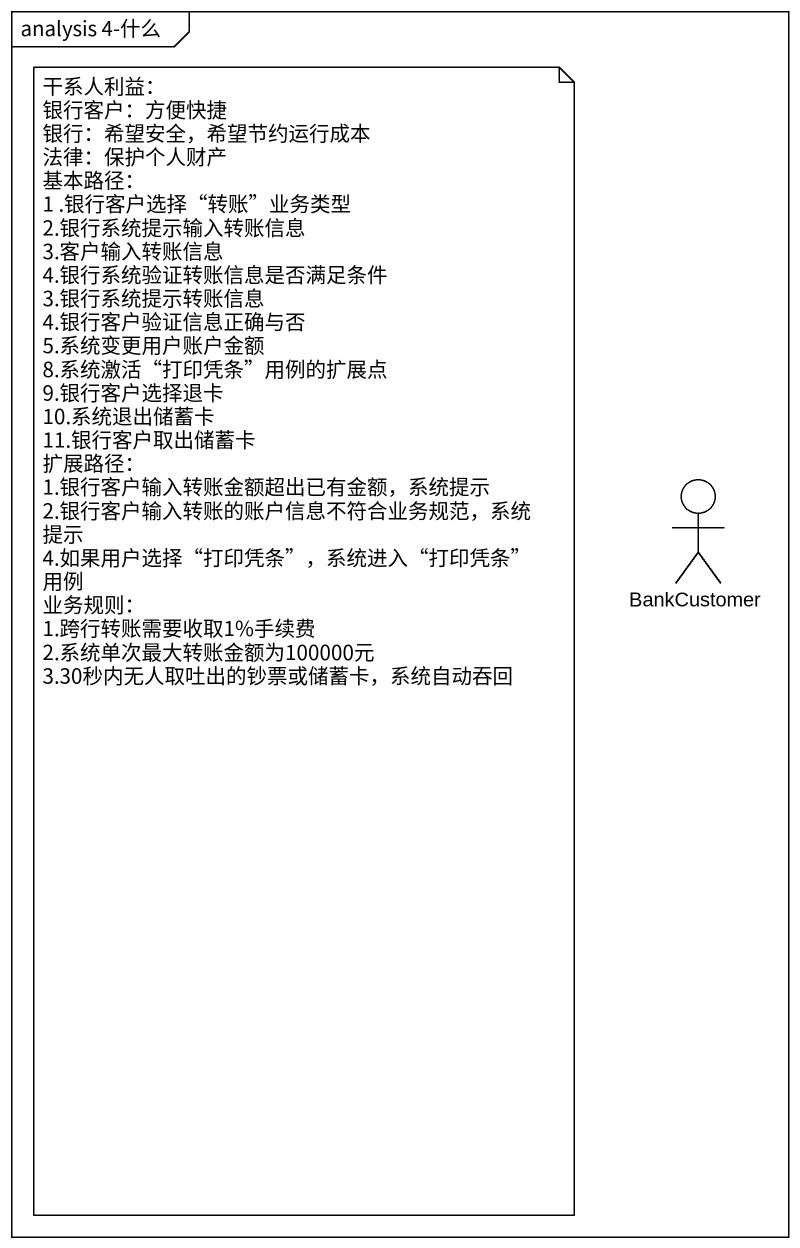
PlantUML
@startuml
mainframe analysis 4-什么
actor BankCustomer
note as N1
  干系人利益：
  银行客户：方便快捷
  银行：希望安全，希望节约运行成本
  法律：保护个人财产
  基本路径：
  1 .银行客户选择“转账”业务类型
  2.银行系统提示输入转账信息
  3.客户输入转账信息
  4.银行系统验证转账信息是否满足条件
  3.银行系统提示转账信息
  4.银行客户验证信息正确与否
  5.系统变更用户账户金额
  8.系统激活“打印凭条”用例的扩展点
  9.银行客户选择退卡
  10.系统退出储蓄卡
  11.银行客户取出储蓄卡
  扩展路径：
  1.银行客户输入转账金额超出已有金额，系统提示
  2.银行客户输入转账的账户信息不符合业务规范，系统提示
  4.如果用户选择“打印凭条”，系统进入“打印凭条”用例
  业务规则：
  1.跨行转账需要收取1%手续费
  2.系统单次最大转账金额为100000元
  3.30秒内无人取吐出的钞票或储蓄卡，系统自动吞回
end note
@enduml
